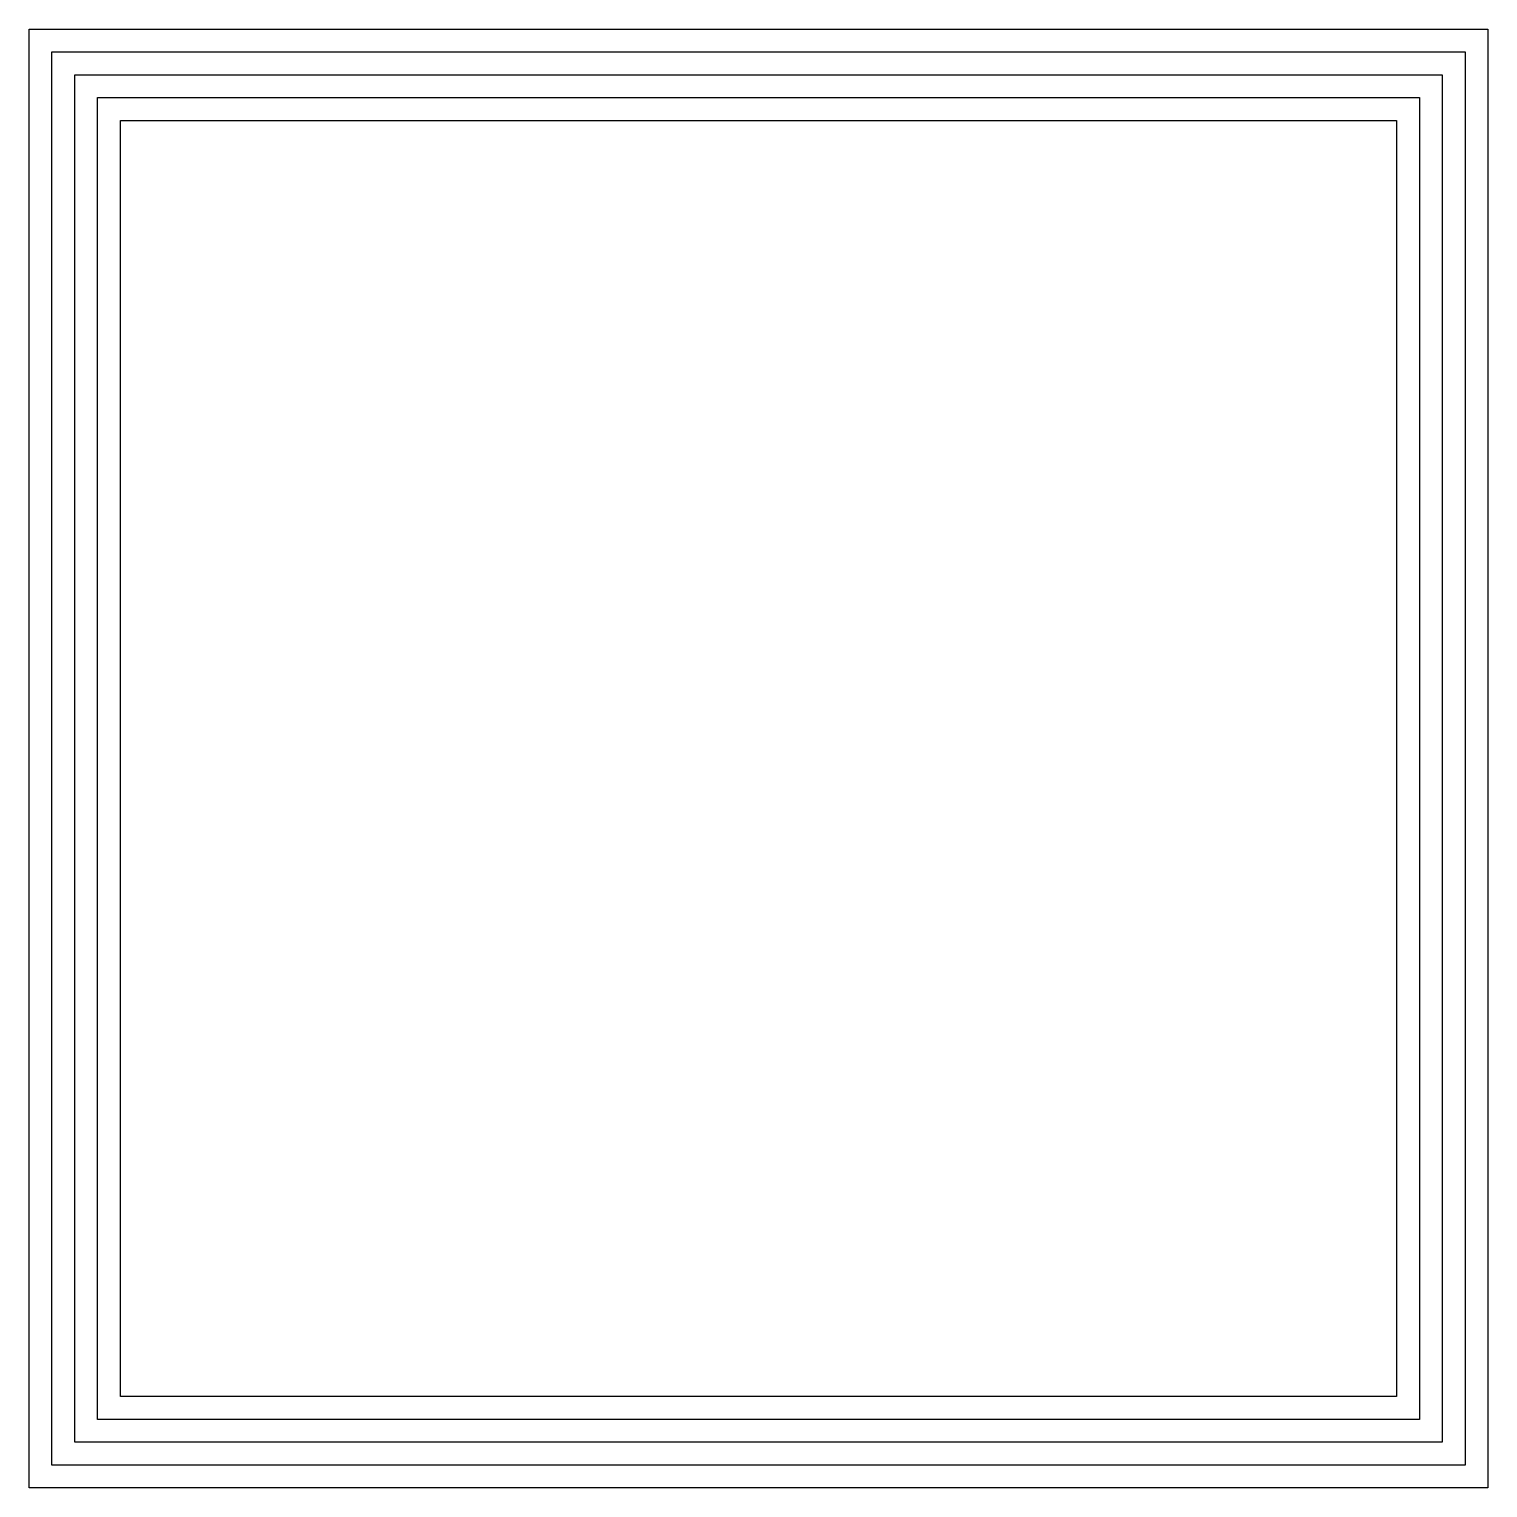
# Model space of a CAD drawing. Extents: x -4 to 4, y -4 to 4.
import ezdxf

# ---------------------------------------------------------------- set-up
doc = ezdxf.new("R2010")
doc.units = 0
doc.header["$MEASUREMENT"] = 0
doc.layers.add('end joint', color=7, linetype='Continuous')

msp = doc.modelspace()

# ---------------------------------------------------------------- linework, layer by layer
at = {"layer": 'end joint', "color": 3, "lineweight": 25, "true_color": 0x00ff00}
for points in [[(4, -4), (-4, -4), (-4, 4), (4, 4), (4, -4)], [(3.875, -3.875), (-3.875, -3.875), (-3.875, 3.875), (3.875, 3.875), (3.875, -3.875)], [(3.75, -3.75), (-3.75, -3.75), (-3.75, 3.75), (3.75, 3.75), (3.75, -3.75)], [(3.625, -3.625), (-3.625, -3.625), (-3.625, 3.625), (3.625, 3.625), (3.625, -3.625)], [(3.5, -3.5), (-3.5, -3.5), (-3.5, 3.5), (3.5, 3.5), (3.5, -3.5)]]:
    msp.add_lwpolyline(points, dxfattribs=at)

doc.saveas('drawing.dxf')
